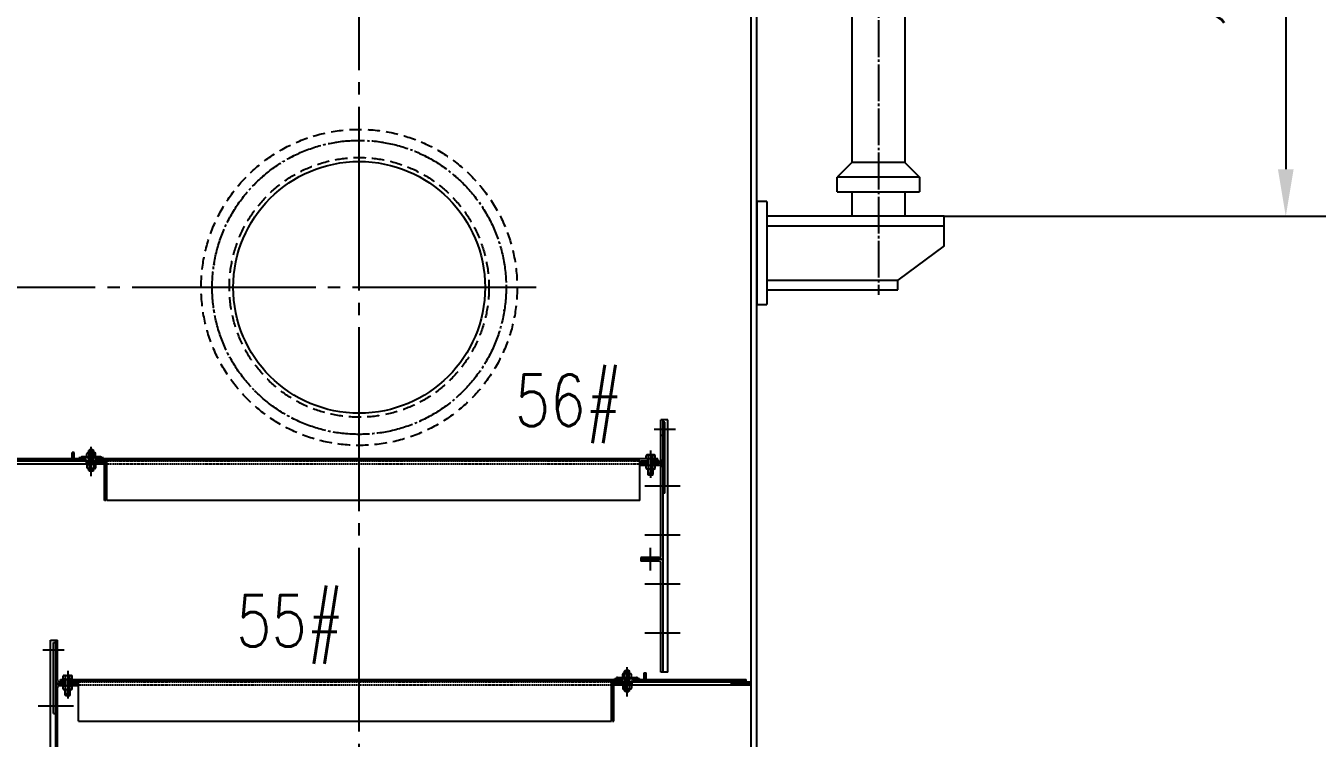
# Model space of a CAD drawing. Extents: x 16825 to 205982, y -10874 to 68273.
# Drawn here: x 164270 to 166906, y 62386 to 63840 of the extents above; entities that cross this region are included whole.
import ezdxf

# ---------------------------------------------------------------- set-up
doc = ezdxf.new("R2010")
doc.units = 0
doc.header["$LTSCALE"] = 5
doc.header["$MEASUREMENT"] = 0
doc.linetypes.add('CENTER', pattern=[18, 15, -1, 1, -1])
doc.linetypes.add('DASHED', pattern=[0.75, 0.5, -0.25])
doc.layers.get('DEFPOINTS').update_dxf_attribs({"linetype": 'CONTINUOUS'})
for name, color, linetype in [('CEN', 6, 'CENTER'), ('DIM', 1, 'CONTINUOUS'), ('HAT', 8, 'CONTINUOUS'), ('HID', 5, 'DASHED'), ('THINK', 2, 'CONTINUOUS'), ('THK', 2, 'CONTINUOUS'), ('THN', 4, 'CONTINUOUS')]:
    doc.layers.add(name, color=color, linetype=linetype)
doc.styles.get("Standard").update_dxf_attribs({"font": 'simplex', "width": 0.75, "bigfont": 'hzdx'})
doc.dimstyles.new('DIM3', dxfattribs={"dimscale": 0, "dimtxt": 3, "dimasz": 3, "dimexe": 1, "dimexo": 0, "dimgap": 1.5, "dimtad": 1, "dimdec": 4, "dimdsep": 46, "dimtxsty": 'Standard', "dimcen": 3, "dimclrd": 1, "dimclrt": 3, "dimadec": 0, "dimazin": 0, "dimtfac": 0.75, "dimtdec": 4, "dimtix": 1, "dimtmove": 0, "dimatfit": 0, "dimfxl": 0, "dimtolj": 1, "dimtzin": 0, "dimarcsym": 0})

# ---------------------------------------------------------------- blocks, each defined once
blk = doc.blocks.new('*D143')
at = {"layer": 'DEFPOINTS', "color": 0}
for p in [(166444.9, 66851.4), (165942.4, 28756.4), (167697.2, 28756.4)]:
    blk.add_point(p, dxfattribs=at)
at = {"layer": 'DIM', "lineweight": -2}
for p, q in [((166444.9, 66851.4), (167729.2, 66851.4)), ((165942.4, 28756.4), (167729.2, 28756.4))]:
    blk.add_line(p, q, dxfattribs=at)
at = {"layer": 'DIM', "color": 1, "lineweight": -2}
blk.add_line((167697.2, 66755.4), (167697.2, 28852.4), dxfattribs=at)
at = {"layer": 'DIM', "color": 1}
for points in [[(167681.2, 66755.4), (167713.2, 66755.4), (167697.2, 66851.4)], [(167681.2, 28852.4), (167713.2, 28852.4), (167697.2, 28756.4)]]:
    blk.add_solid(points, dxfattribs=at)
at = {"layer": 'DIM', "color": 3, "insert": (167601.2, 47803.9), "char_height": 96, "attachment_point": 5, "rotation": 90}
blk.add_mtext('\\A1;~38095', dxfattribs=at)
blk = doc.blocks.new('*D137')
at = {"layer": 'DEFPOINTS', "color": 0}
for p in [(164931.2, 66851.4), (167095.1, 66851.4), (166628.6, 63451.4)]:
    blk.add_point(p, dxfattribs=at)
at = {"layer": 'DIM', "lineweight": -2}
for p, q in [((164931.2, 66851.4), (167127.1, 66851.4)), ((166628.6, 63451.4), (167127.1, 63451.4))]:
    blk.add_line(p, q, dxfattribs=at)
at = {"layer": 'DIM', "color": 1, "lineweight": -2}
blk.add_line((167095.1, 63547.4), (167095.1, 66755.4), dxfattribs=at)
at = {"layer": 'DIM', "color": 1}
for points in [[(167079.1, 66755.4), (167111.1, 66755.4), (167095.1, 66851.4)], [(167079.1, 63547.4), (167111.1, 63547.4), (167095.1, 63451.4)]]:
    blk.add_solid(points, dxfattribs=at)
at = {"layer": 'DIM', "color": 3, "insert": (166999.1, 65151.4), "char_height": 96, "attachment_point": 5, "rotation": 90}
blk.add_mtext('\\A1;3400', dxfattribs=at)
blk = doc.blocks.new('*D37')
at = {"layer": 'DEFPOINTS', "color": 0}
for p in [(166686.8, 64531.4), (167268.5, 60431.4), (167424.3, 60431.4)]:
    blk.add_point(p, dxfattribs=at)
at = {"layer": 'DIM', "lineweight": -2}
for p, q in [((166686.8, 64531.4), (167456.3, 64531.4)), ((167268.5, 60431.4), (167456.3, 60431.4))]:
    blk.add_line(p, q, dxfattribs=at)
at = {"layer": 'DIM', "color": 1, "lineweight": -2}
blk.add_line((167424.3, 64435.4), (167424.3, 60527.4), dxfattribs=at)
at = {"layer": 'DIM', "color": 1}
for points in [[(167408.3, 64435.4), (167440.3, 64435.4), (167424.3, 64531.4)], [(167408.3, 60527.4), (167440.3, 60527.4), (167424.3, 60431.4)]]:
    blk.add_solid(points, dxfattribs=at)
at = {"layer": 'DIM', "color": 3, "insert": (167328.3, 62481.4), "char_height": 96, "attachment_point": 5, "rotation": 90}
blk.add_mtext('\\A1;4100', dxfattribs=at)
blk = doc.blocks.new('*D108')
at = {"layer": 'DEFPOINTS', "color": 0}
for p in [(163106.3, 62956.4), (164331.2, 62956.4), (163293.6, 58906.4)]:
    blk.add_point(p, dxfattribs=at)
at = {"layer": 'DIM', "lineweight": -2}
for p, q in [((164331.2, 62956.4), (163074.3, 62956.4)), ((163293.6, 58906.4), (163074.3, 58906.4))]:
    blk.add_line(p, q, dxfattribs=at)
at = {"layer": 'DIM', "color": 1, "lineweight": -2}
blk.add_line((163106.3, 59002.4), (163106.3, 62860.4), dxfattribs=at)
at = {"layer": 'DIM', "color": 1}
for points in [[(163090.3, 62860.4), (163122.3, 62860.4), (163106.3, 62956.4)], [(163090.3, 59002.4), (163122.3, 59002.4), (163106.3, 58906.4)]]:
    blk.add_solid(points, dxfattribs=at)
at = {"layer": 'DIM', "color": 3, "insert": (163010.3, 60931.4), "char_height": 96, "attachment_point": 5, "rotation": 90}
blk.add_mtext('\\A1;9x450=4050', dxfattribs=at)
blk = doc.blocks.new('*D136')
at = {"layer": 'DEFPOINTS', "color": 0}
for p in [(166194.4, 64451.4), (166144.4, 63451.4), (166842, 63451.4)]:
    blk.add_point(p, dxfattribs=at)
at = {"layer": 'DIM', "lineweight": -2}
for p, q in [((166194.4, 64451.4), (166874, 64451.4)), ((166144.4, 63451.4), (166874, 63451.4))]:
    blk.add_line(p, q, dxfattribs=at)
at = {"layer": 'DIM', "color": 1, "lineweight": -2}
blk.add_line((166842, 64355.4), (166842, 63547.4), dxfattribs=at)
at = {"layer": 'DIM', "color": 1}
for points in [[(166826, 64355.4), (166858, 64355.4), (166842, 64451.4)], [(166826, 63547.4), (166858, 63547.4), (166842, 63451.4)]]:
    blk.add_solid(points, dxfattribs=at)
at = {"layer": 'DIM', "color": 3, "insert": (166746, 63951.4), "char_height": 96, "attachment_point": 5, "rotation": 90}
blk.add_mtext('\\A1;1000', dxfattribs=at)

msp = doc.modelspace()

# ---------------------------------------------------------------- hatches: boundary and pattern name
at = {"layer": 'HAT'}
h = msp.add_hatch(dxfattribs=at)
h.set_pattern_fill('ANSI31', color=256, style=0)
h.set_pattern_definition([(135, (165337.0422, 60864.4804), (2.245064, 2.245064), [])])
h.paths.add_polyline_path([(164364.377, 62969.373), (164368.377, 62969.373), (164368.377, 62956.373), (164364.377, 62956.373)])
h = msp.add_hatch(dxfattribs=at)
h.set_pattern_fill('ANSI31', color=256, scale=0.5, style=0)
h.set_pattern_definition([(135, (165336.0422, 61579.4574), (1.122532, 1.122532), [])])
h.paths.add_polyline_path([(164409.377, 62958.373), (164409.377, 62960.373), (164422.877, 62960.373, -0.23606798), (164424.877, 62959.373, 0.23606798), (164426.877, 62958.373), (164428.377, 62958.373), (164428.377, 62956.373), (164426.877, 62956.373, -0.23606798), (164424.877, 62957.373, 0.23606798), (164422.877, 62958.373)])
h.paths.add_polyline_path([(164397.377, 62960.373), (164397.377, 62958.373), (164383.877, 62958.373, 0.23606798), (164381.877, 62957.373, -0.23606798), (164379.877, 62956.373), (164378.377, 62956.373), (164378.377, 62958.373), (164379.877, 62958.373, 0.23606798), (164381.877, 62959.373, -0.23606798), (164383.877, 62960.373)])
h = msp.add_hatch(dxfattribs=at)
h.set_pattern_fill('ANSI31', color=256, scale=0.5, style=0)
h.set_pattern_definition([(45, (164564.711, 61129.4574), (-1.122532, 1.122532), [])])
h.paths.add_polyline_path([(165491.377, 62508.373), (165491.377, 62510.373), (165477.877, 62510.373, 0.23606798), (165475.877, 62509.373, -0.23606798), (165473.877, 62508.373), (165472.377, 62508.373), (165472.377, 62506.373), (165473.877, 62506.373, 0.23606798), (165475.877, 62507.373, -0.23606798), (165477.877, 62508.373)])
h.paths.add_polyline_path([(165503.377, 62510.373), (165503.377, 62508.373), (165516.877, 62508.373, -0.23606798), (165518.877, 62507.373, 0.23606798), (165520.877, 62506.373), (165522.377, 62506.373), (165522.377, 62508.373), (165520.877, 62508.373, -0.23606798), (165518.877, 62509.373, 0.23606798), (165516.877, 62510.373)])
h = msp.add_hatch(dxfattribs=at)
h.set_pattern_fill('ANSI31', color=256, style=0)
h.set_pattern_definition([(45, (164563.711, 60414.4804), (-2.245064, 2.245064), [])])
h.paths.add_polyline_path([(165536.377, 62519.373), (165532.377, 62519.373), (165532.377, 62506.373), (165536.377, 62506.373)])
h = msp.add_hatch(dxfattribs=at)
h.set_pattern_fill('ANSI31', color=256, style=0)
h.set_pattern_definition([(45, (164503.711, 60414.4804), (-2.245064, 2.245064), [])])
h.paths.add_polyline_path([(165710.377, 62501.373), (165710.377, 62495.373), (165750.377, 62495.373), (165750.377, 62501.373)])

# ---------------------------------------------------------------- linework, layer by layer
at = {"layer": 'CEN'}
for p, q in [((166010.377, 66101.373), (166010.377, 63291.373)), ((165596.369, 63016.373), (165552.825, 63016.373)), ((164403.377, 62921.182), (164403.377, 62980.95)), ((165545.377, 62973.632), (165545.377, 62917.398)), ((165533.433, 62901.373), (165605.744, 62901.373)), ((165533.433, 62801.373), (165605.744, 62801.373)), ((165545.377, 62728.868), (165545.377, 62774.584)), ((165533.433, 62701.373), (165605.744, 62701.373)), ((165533.433, 62601.373), (165605.744, 62601.373)), ((164304.385, 62566.373), (164347.928, 62566.373)), ((164355.377, 62523.632), (164355.377, 62467.398)), ((165497.377, 62471.182), (165497.377, 62530.95)), ((164367.32, 62451.373), (164295.01, 62451.373))]:
    msp.add_line(p, q, dxfattribs=at)
at = {"layer": 'CEN', "ltscale": 5}
for p, q in [((164950.377, 28649.949), (164950.377, 65759.35)), ((165311.682, 63306.373), (163631.742, 63306.373))]:
    msp.add_line(p, q, dxfattribs=at)
at = {"layer": 'CEN'}
msp.add_circle((164950.377, 63306.373), 300, dxfattribs=at)
at = {"layer": 'HID'}
for p, q in [((165523.377, 62951.373), (164435.377, 62951.373)), ((165523.377, 62945.373), (164435.377, 62945.373)), ((164377.377, 62501.373), (165465.377, 62501.373)), ((164377.377, 62495.373), (165465.377, 62495.373))]:
    msp.add_line(p, q, dxfattribs=at)
at = {"layer": 'HID', "ltscale": 10}
for radius in [322.5, 265]:
    msp.add_circle((164950.377, 63306.373), radius, dxfattribs=at)
at = {"layer": 'THINK'}
msp.add_line((165750.377, 62495.373), (165750.377, 62501.373), dxfattribs=at)
at = {"layer": 'THK'}
for p, q in [((165750.377, 56631.373), (165750.377, 64556.373)), ((165762.377, 60431.373), (165762.377, 64556.373)), ((165956.377, 64401.373), (165956.377, 63561.373)), ((166064.377, 64401.373), (166064.377, 63561.373)), ((164901.965, 63602.444), (164904.928, 63602.914)), ((164903.212, 63604.161), (164903.681, 63601.198)), ((164995.825, 63602.914), (164998.788, 63602.444)), ((164997.542, 63604.161), (164997.072, 63601.198)), ((164812.843, 63572.994), (164815.516, 63574.355)), ((164813.498, 63575.011), (164814.86, 63572.338)), ((165085.237, 63574.355), (165087.91, 63572.994)), ((165087.255, 63575.011), (165085.893, 63572.338)), ((165956.377, 63561.373), (165926.377, 63531.373)), ((166064.377, 63561.373), (165956.377, 63561.373)), ((166064.377, 63561.373), (166094.377, 63531.373)), ((164737.184, 63517.444), (164739.305, 63519.565)), ((164737.184, 63519.565), (164739.305, 63517.444)), ((165161.448, 63519.565), (165163.569, 63517.444)), ((165163.569, 63519.565), (165161.448, 63517.444)), ((165926.377, 63501.373), (165926.377, 63531.373)), ((166094.377, 63531.373), (165926.377, 63531.373)), ((166094.377, 63531.373), (166094.377, 63501.373)), ((165762.377, 63481.373), (165762.377, 63271.373)), ((165782.377, 63481.373), (165762.377, 63481.373)), ((165782.377, 63481.373), (165782.377, 63271.373)), ((165926.377, 63501.373), (166094.377, 63501.373)), ((165956.377, 63501.373), (165956.377, 63451.373)), ((166064.377, 63501.373), (166064.377, 63451.373)), ((164681.738, 63443.251), (164684.411, 63441.889)), ((164682.394, 63441.233), (164683.756, 63443.906)), ((165219.015, 63443.251), (165216.342, 63441.889)), ((165216.998, 63443.906), (165218.36, 63441.233)), ((166144.377, 63451.373), (165782.377, 63451.373)), ((166144.377, 63431.373), (165782.377, 63431.373)), ((166064.377, 63451.373), (165956.377, 63451.373)), ((166144.377, 63391.373), (166144.377, 63451.373)), ((166144.377, 63391.373), (166050.377, 63321.373)), ((164652.589, 63353.538), (164655.552, 63353.068)), ((164653.835, 63351.821), (164654.305, 63354.784)), ((165248.165, 63353.538), (165245.202, 63353.068)), ((165246.448, 63354.784), (165246.918, 63351.821)), ((165782.377, 63321.373), (166050.377, 63321.373)), ((165782.377, 63301.373), (166050.377, 63301.373)), ((166050.377, 63301.373), (166050.377, 63321.373)), ((165762.377, 63271.373), (165782.377, 63271.373)), ((164652.589, 63259.208), (164655.552, 63259.677)), ((164654.305, 63257.961), (164653.835, 63260.924)), ((165248.165, 63259.208), (165245.202, 63259.677)), ((165246.918, 63260.924), (165246.448, 63257.961)), ((164681.738, 63169.494), (164684.411, 63170.856)), ((164683.756, 63168.839), (164682.394, 63171.512)), ((164739.305, 63093.18), (164737.184, 63095.301)), ((164737.184, 63093.18), (164739.305, 63095.301)), ((164815.516, 63038.39), (164812.843, 63039.752)), ((164813.498, 63037.734), (164814.86, 63040.407)), ((165087.91, 63039.752), (165085.237, 63038.39)), ((165087.255, 63037.734), (165085.893, 63040.407)), ((165566.377, 62955.373), (165566.377, 63036.373)), ((165580.377, 63036.373), (165566.377, 63036.373)), ((165570.377, 63036.373), (165570.377, 62521.373)), ((165580.377, 62886.373), (165580.377, 63036.373)), ((164904.928, 63009.831), (164901.965, 63010.301)), ((164903.212, 63008.585), (164903.681, 63011.548)), ((164998.788, 63010.301), (164995.825, 63009.831)), ((164997.542, 63008.585), (164997.072, 63011.548)), ((165574.377, 63031.373), (165570.377, 63031.373)), ((165574.377, 62886.373), (165574.377, 63031.373)), ((165570.377, 63004.373), (165566.377, 63004.373)), ((164388.716, 62956.373), (164160.377, 62956.373)), ((164364.377, 62956.373), (164364.377, 62969.373)), ((164368.377, 62969.373), (164364.377, 62969.373)), ((164368.377, 62956.373), (164368.377, 62969.373)), ((164378.377, 62956.373), (164378.377, 62958.373)), ((164379.877, 62958.373), (164378.377, 62958.373)), ((164422.877, 62960.373), (164383.877, 62960.373)), ((164398.377, 62958.373), (164383.877, 62958.373)), ((164394.377, 62961.873), (164394.377, 62966.873)), ((164410.877, 62968.373), (164395.877, 62968.373)), ((164397.377, 62958.373), (164397.377, 62960.373)), ((164399.877, 62974.826), (164398.377, 62973.326)), ((164398.377, 62968.373), (164398.377, 62973.326)), ((164398.377, 62973.326), (164402.377, 62973.326)), ((164398.377, 62948.373), (164398.377, 62960.373)), ((164398.877, 62961.873), (164398.877, 62966.873)), ((164402.377, 62974.826), (164399.877, 62974.826)), ((164402.377, 62969.826), (164402.377, 62974.826)), ((164404.377, 62969.826), (164402.377, 62969.826)), ((164403.377, 62968.373), (164403.377, 62960.373)), ((164406.877, 62974.826), (164404.377, 62974.826)), ((164404.377, 62969.826), (164404.377, 62974.826)), ((164408.377, 62973.326), (164404.377, 62973.326)), ((164408.377, 62973.326), (164406.877, 62974.826)), ((164407.877, 62961.873), (164407.877, 62966.873)), ((164408.377, 62968.373), (164408.377, 62973.326)), ((164408.377, 62948.373), (164408.377, 62960.373)), ((164422.877, 62958.373), (164408.377, 62958.373)), ((164409.377, 62958.373), (164409.377, 62960.373)), ((164412.377, 62961.873), (164412.377, 62966.873)), ((165560.377, 62956.373), (164413.377, 62956.373)), ((164413.377, 62951.373), (164413.377, 62956.373)), ((164428.377, 62958.373), (164426.877, 62958.373)), ((164428.377, 62956.373), (164428.377, 62958.373)), ((165536.377, 62957.873), (165536.377, 62962.873)), ((165552.877, 62964.373), (165537.877, 62964.373)), ((165539.377, 62953.373), (165539.377, 62956.373)), ((165540.377, 62943.373), (165540.377, 62956.373)), ((165540.877, 62957.873), (165540.877, 62962.873)), ((165549.877, 62957.873), (165549.877, 62962.873)), ((165550.377, 62943.373), (165550.377, 62956.373)), ((165551.377, 62953.373), (165551.377, 62956.373)), ((165554.377, 62957.873), (165554.377, 62962.873)), ((165560.377, 62953.373), (165560.377, 62956.373)), ((164392.377, 62951.373), (164150.377, 62951.373)), ((164393.141, 62945.373), (164150.377, 62945.373)), ((164388.377, 62953.373), (164160.377, 62953.373)), ((164393.141, 62944.873), (164393.141, 62948.373)), ((164427.377, 62948.373), (164393.141, 62948.373)), ((164393.141, 62944.873), (164403.377, 62944.873)), ((164394.377, 62943.373), (164394.377, 62938.373)), ((164410.877, 62936.873), (164395.877, 62936.873)), ((164397.377, 62948.373), (164397.377, 62951.373)), ((164398.377, 62951.373), (164397.377, 62951.373)), ((164398.377, 62932.826), (164398.377, 62936.873)), ((164398.377, 62932.826), (164399.877, 62931.326)), ((164398.377, 62932.826), (164402.377, 62932.826)), ((164398.877, 62943.373), (164398.877, 62938.373)), ((164402.377, 62931.326), (164399.877, 62931.326)), ((164402.377, 62931.326), (164402.377, 62936.326)), ((164404.377, 62936.326), (164402.377, 62936.326)), ((164403.377, 62936.873), (164403.377, 62944.873)), ((164413.612, 62944.873), (164403.377, 62944.873)), ((164404.377, 62931.326), (164404.377, 62936.326)), ((164408.377, 62932.826), (164404.377, 62932.826)), ((164406.877, 62931.326), (164404.377, 62931.326)), ((164406.877, 62931.326), (164408.377, 62932.826)), ((164407.877, 62943.373), (164407.877, 62938.373)), ((164435.377, 62951.373), (164408.377, 62951.373)), ((164408.377, 62932.826), (164408.377, 62936.873)), ((164409.377, 62948.373), (164409.377, 62951.373)), ((164412.377, 62943.373), (164412.377, 62938.373)), ((165523.377, 62953.373), (164413.377, 62953.373)), ((164413.612, 62944.873), (164413.612, 62948.373)), ((164430.377, 62945.373), (164413.612, 62945.373)), ((164430.377, 62945.373), (164413.612, 62945.373)), ((164430.377, 62871.373), (164430.377, 62945.373)), ((164433.377, 62951.373), (164433.377, 62953.373)), ((164435.377, 62945.373), (164433.377, 62945.373)), ((164433.377, 62871.373), (164433.377, 62945.373)), ((164435.377, 62871.373), (164435.377, 62953.373)), ((165523.377, 62871.373), (165523.377, 62953.373)), ((165523.377, 62951.373), (165540.377, 62951.373)), ((165525.377, 62945.373), (165523.377, 62945.373)), ((165540.377, 62951.373), (165525.377, 62951.373)), ((165525.377, 62951.373), (165525.377, 62943.373)), ((165525.377, 62947.373), (165525.377, 62951.373)), ((165525.377, 62947.373), (165540.377, 62947.373)), ((165525.377, 62943.373), (165562.377, 62943.373)), ((165536.377, 62936.873), (165536.377, 62941.873)), ((165552.877, 62935.373), (165537.877, 62935.373)), ((165539.377, 62953.373), (165539.377, 62951.373)), ((165539.377, 62943.373), (165539.377, 62951.373)), ((165540.377, 62924.373), (165540.377, 62935.373)), ((165540.877, 62936.873), (165540.877, 62941.873)), ((165544.377, 62923.373), (165544.377, 62928.373)), ((165546.377, 62928.373), (165544.377, 62928.373)), ((165546.377, 62923.373), (165546.377, 62928.373)), ((165549.877, 62936.873), (165549.877, 62941.873)), ((165560.377, 62953.373), (165550.377, 62953.373)), ((165550.377, 62951.373), (165562.377, 62951.373)), ((165562.377, 62951.373), (165550.377, 62951.373)), ((165550.377, 62947.373), (165562.377, 62947.373)), ((165550.377, 62924.373), (165550.377, 62935.373)), ((165551.377, 62951.373), (165551.377, 62953.373)), ((165551.377, 62943.373), (165551.377, 62951.373)), ((165554.377, 62936.873), (165554.377, 62941.873)), ((165560.377, 62953.373), (165560.377, 62951.373)), ((165566.377, 62759.373), (165566.377, 62939.373)), ((165540.377, 62924.373), (165544.377, 62924.373)), ((165541.377, 62923.373), (165540.377, 62924.373)), ((165544.377, 62923.373), (165541.377, 62923.373)), ((165550.377, 62924.373), (165546.377, 62924.373)), ((165549.377, 62923.373), (165546.377, 62923.373)), ((165549.377, 62923.373), (165550.377, 62924.373)), ((165574.377, 62886.373), (165570.377, 62886.373)), ((165580.377, 62521.373), (165580.377, 62886.373)), ((164433.377, 62871.373), (164430.377, 62871.373)), ((165523.377, 62871.373), (164435.377, 62871.373)), ((165525.377, 62755.373), (165525.377, 62747.373)), ((165562.377, 62755.373), (165525.377, 62755.373)), ((165566.377, 62751.373), (165525.377, 62751.373)), ((165562.377, 62747.373), (165525.377, 62747.373)), ((165566.377, 62521.373), (165566.377, 62743.373)), ((164320.377, 62586.373), (164334.377, 62586.373)), ((164320.377, 62436.373), (164320.377, 62586.373)), ((164330.377, 62586.373), (164330.377, 62071.373)), ((164334.377, 62505.373), (164334.377, 62586.373)), ((164326.377, 62581.373), (164330.377, 62581.373)), ((164326.377, 62436.373), (164326.377, 62581.373)), ((164330.377, 62554.373), (164334.377, 62554.373)), ((164340.377, 62503.373), (164340.377, 62506.373)), ((164340.377, 62506.373), (165487.377, 62506.373)), ((164346.377, 62507.873), (164346.377, 62512.873)), ((164347.877, 62514.373), (164362.877, 62514.373)), ((164349.377, 62503.373), (164349.377, 62506.373)), ((164350.377, 62493.373), (164350.377, 62506.373)), ((164350.877, 62507.873), (164350.877, 62512.873)), ((164359.877, 62507.873), (164359.877, 62512.873)), ((164360.377, 62493.373), (164360.377, 62506.373)), ((164361.377, 62503.373), (164361.377, 62506.373)), ((164364.377, 62507.873), (164364.377, 62512.873)), ((165472.377, 62508.373), (165473.877, 62508.373)), ((165472.377, 62506.373), (165472.377, 62508.373)), ((165477.877, 62510.373), (165516.877, 62510.373)), ((165477.877, 62508.373), (165492.377, 62508.373)), ((165487.377, 62501.373), (165487.377, 62506.373)), ((165488.377, 62511.873), (165488.377, 62516.873)), ((165489.877, 62518.373), (165504.877, 62518.373)), ((165491.377, 62508.373), (165491.377, 62510.373)), ((165492.377, 62523.326), (165493.877, 62524.826)), ((165492.377, 62518.373), (165492.377, 62523.326)), ((165492.377, 62523.326), (165496.377, 62523.326)), ((165492.377, 62498.373), (165492.377, 62510.373)), ((165492.877, 62511.873), (165492.877, 62516.873)), ((165493.877, 62524.826), (165496.377, 62524.826)), ((165496.377, 62519.826), (165496.377, 62524.826)), ((165496.377, 62519.826), (165498.377, 62519.826)), ((165497.377, 62518.373), (165497.377, 62510.373)), ((165498.377, 62519.826), (165498.377, 62524.826)), ((165498.377, 62524.826), (165500.877, 62524.826)), ((165502.377, 62523.326), (165498.377, 62523.326)), ((165500.877, 62524.826), (165502.377, 62523.326)), ((165501.877, 62511.873), (165501.877, 62516.873)), ((165502.377, 62518.373), (165502.377, 62523.326)), ((165502.377, 62498.373), (165502.377, 62510.373)), ((165502.377, 62508.373), (165516.877, 62508.373)), ((165503.377, 62508.373), (165503.377, 62510.373)), ((165506.377, 62511.873), (165506.377, 62516.873)), ((165512.037, 62506.373), (165740.377, 62506.373)), ((165520.877, 62508.373), (165522.377, 62508.373)), ((165522.377, 62506.373), (165522.377, 62508.373)), ((165532.377, 62519.373), (165536.377, 62519.373)), ((165532.377, 62506.373), (165532.377, 62519.373)), ((165536.377, 62506.373), (165536.377, 62519.373)), ((165580.377, 62521.373), (165566.377, 62521.373)), ((165740.377, 62501.373), (165740.377, 62506.373)), ((164334.377, 62309.373), (164334.377, 62489.373)), ((164350.377, 62501.373), (164338.377, 62501.373)), ((164338.377, 62501.373), (164350.377, 62501.373)), ((164350.377, 62497.373), (164338.377, 62497.373)), ((164375.377, 62493.373), (164338.377, 62493.373)), ((164340.377, 62503.373), (164340.377, 62501.373)), ((164340.377, 62503.373), (164350.377, 62503.373)), ((164346.377, 62486.873), (164346.377, 62491.873)), ((164347.877, 62485.373), (164362.877, 62485.373)), ((164349.377, 62501.373), (164349.377, 62503.373)), ((164349.377, 62493.373), (164349.377, 62501.373)), ((164350.377, 62474.373), (164350.377, 62485.373)), ((164350.877, 62486.873), (164350.877, 62491.873)), ((164359.877, 62486.873), (164359.877, 62491.873)), ((164360.377, 62501.373), (164375.377, 62501.373)), ((164377.377, 62501.373), (164360.377, 62501.373)), ((164375.377, 62497.373), (164360.377, 62497.373)), ((164360.377, 62474.373), (164360.377, 62485.373)), ((164361.377, 62503.373), (164361.377, 62501.373)), ((164361.377, 62493.373), (164361.377, 62501.373)), ((164364.377, 62486.873), (164364.377, 62491.873)), ((164375.377, 62501.373), (164375.377, 62493.373)), ((164375.377, 62497.373), (164375.377, 62501.373)), ((164375.377, 62495.373), (164377.377, 62495.373)), ((164377.377, 62421.373), (164377.377, 62503.373)), ((164377.377, 62503.373), (165487.377, 62503.373)), ((165465.377, 62421.373), (165465.377, 62503.373)), ((165465.377, 62501.373), (165492.377, 62501.373)), ((165465.377, 62495.373), (165467.377, 62495.373)), ((165467.377, 62501.373), (165467.377, 62503.373)), ((165467.377, 62421.373), (165467.377, 62495.373)), ((165470.377, 62495.373), (165487.141, 62495.373)), ((165470.377, 62495.373), (165487.141, 62495.373)), ((165470.377, 62421.373), (165470.377, 62495.373)), ((165473.377, 62498.373), (165507.612, 62498.373)), ((165487.141, 62494.873), (165487.141, 62498.373)), ((165487.141, 62494.873), (165497.377, 62494.873)), ((165488.377, 62493.373), (165488.377, 62488.373)), ((165489.877, 62486.873), (165504.877, 62486.873)), ((165491.377, 62498.373), (165491.377, 62501.373)), ((165492.377, 62482.826), (165492.377, 62486.873)), ((165493.877, 62481.326), (165492.377, 62482.826)), ((165492.377, 62482.826), (165496.377, 62482.826)), ((165492.877, 62493.373), (165492.877, 62488.373)), ((165493.877, 62481.326), (165496.377, 62481.326)), ((165496.377, 62481.326), (165496.377, 62486.326)), ((165496.377, 62486.326), (165498.377, 62486.326)), ((165497.377, 62486.873), (165497.377, 62494.873)), ((165507.612, 62494.873), (165497.377, 62494.873)), ((165498.377, 62481.326), (165498.377, 62486.326)), ((165502.377, 62482.826), (165498.377, 62482.826)), ((165498.377, 62481.326), (165500.877, 62481.326)), ((165502.377, 62482.826), (165500.877, 62481.326)), ((165501.877, 62493.373), (165501.877, 62488.373)), ((165502.377, 62501.373), (165503.377, 62501.373)), ((165502.377, 62482.826), (165502.377, 62486.873)), ((165503.377, 62498.373), (165503.377, 62501.373)), ((165506.377, 62493.373), (165506.377, 62488.373)), ((165507.612, 62494.873), (165507.612, 62498.373)), ((165507.612, 62495.373), (165750.377, 62495.373)), ((165508.377, 62501.373), (165750.377, 62501.373)), ((165512.377, 62503.373), (165740.377, 62503.373)), ((165710.377, 62495.373), (165710.377, 62503.373)), ((164350.377, 62474.373), (164354.377, 62474.373)), ((164351.377, 62473.373), (164350.377, 62474.373)), ((164351.377, 62473.373), (164354.377, 62473.373)), ((164354.377, 62473.373), (164354.377, 62478.373)), ((164354.377, 62478.373), (164356.377, 62478.373)), ((164356.377, 62473.373), (164356.377, 62478.373)), ((164360.377, 62474.373), (164356.377, 62474.373)), ((164356.377, 62473.373), (164359.377, 62473.373)), ((164359.377, 62473.373), (164360.377, 62474.373)), ((164320.377, 62071.373), (164320.377, 62436.373)), ((164326.377, 62436.373), (164330.377, 62436.373)), ((164377.377, 62421.373), (165465.377, 62421.373)), ((165467.377, 62421.373), (165470.377, 62421.373))]:
    msp.add_line(p, q, dxfattribs=at)
msp.add_circle((164950.377, 63306.373), 257, dxfattribs=at)
for centre, radius, start, end in [((164379.877, 62960.873), 2.5, 270, 323.130102), ((164379.877, 62958.873), 2.5, 270, 323.130102), ((164383.877, 62957.873), 2.5, 90, 143.130102), ((164383.877, 62955.873), 2.5, 90, 143.130102), ((164388.716, 62951.373), 5, 30, 90), ((164395.877, 62966.873), 1.5, 90, 180), ((164395.877, 62961.873), 1.5, 180, 270), ((164397.377, 62966.873), 1.5, 0, 90), ((164397.377, 62961.873), 1.5, 270, 0), ((164400.377, 62966.873), 1.5, 90, 180), ((164400.377, 62961.873), 1.5, 180, 270), ((164406.377, 62966.873), 1.5, 0, 90), ((164406.377, 62961.873), 1.5, 270, 0), ((164409.377, 62966.873), 1.5, 90, 180), ((164409.377, 62961.873), 1.5, 180, 270), ((164410.877, 62966.873), 1.5, 0, 90), ((164410.877, 62961.873), 1.5, 270, 0), ((164422.877, 62957.873), 2.5, 36.869898, 90), ((164422.877, 62955.873), 2.5, 36.869898, 90), ((164426.877, 62960.873), 2.5, 216.869898, 270), ((164426.877, 62958.873), 2.5, 216.869898, 270), ((165537.877, 62962.873), 1.5, 90, 180), ((165537.877, 62957.873), 1.5, 180, 270), ((165539.377, 62962.873), 1.5, 0, 90), ((165539.377, 62957.873), 1.5, 270, 0), ((165542.377, 62962.873), 1.5, 90, 180), ((165542.377, 62957.873), 1.5, 180, 270), ((165548.377, 62962.873), 1.5, 0, 90), ((165548.377, 62957.873), 1.5, 270, 0), ((165551.377, 62962.873), 1.5, 90, 180), ((165551.377, 62957.873), 1.5, 180, 270), ((165552.877, 62962.873), 1.5, 0, 90), ((165552.877, 62957.873), 1.5, 270, 0), ((165562.377, 62955.373), 8, 270, 0), ((165562.377, 62955.373), 4, 270, 0), ((164388.377, 62948.373), 5, 30, 90), ((164397.037, 62953.373), 5, 210, 270), ((164397.377, 62956.373), 5, 210, 270), ((164395.877, 62943.373), 1.5, 90, 180), ((164395.877, 62938.373), 1.5, 180, 270), ((164397.377, 62943.373), 1.5, 0, 90), ((164397.377, 62938.373), 1.5, 270, 0), ((164400.377, 62943.373), 1.5, 90, 180), ((164400.377, 62938.373), 1.5, 180, 270), ((164406.377, 62943.373), 1.5, 0, 90), ((164406.377, 62938.373), 1.5, 270, 0), ((164409.377, 62943.373), 1.5, 90, 180), ((164409.377, 62938.373), 1.5, 180, 270), ((164410.877, 62943.373), 1.5, 0, 90), ((164410.877, 62938.373), 1.5, 270, 0), ((164427.377, 62945.373), 6, 0, 90), ((164427.377, 62945.373), 3, 0, 90), ((165537.877, 62941.873), 1.5, 90, 180), ((165537.877, 62936.873), 1.5, 180, 270), ((165539.377, 62941.873), 1.5, 0, 90), ((165539.377, 62936.873), 1.5, 270, 0), ((165542.377, 62941.873), 1.5, 90, 180), ((165542.377, 62936.873), 1.5, 180, 270), ((165548.377, 62941.873), 1.5, 0, 90), ((165548.377, 62936.873), 1.5, 270, 0), ((165551.377, 62941.873), 1.5, 90, 180), ((165551.377, 62936.873), 1.5, 180, 270), ((165552.877, 62941.873), 1.5, 0, 90), ((165552.877, 62936.873), 1.5, 270, 0), ((165562.377, 62939.373), 8, 0, 90), ((165562.377, 62939.373), 4, 0, 90), ((165562.377, 62759.373), 4, 270, 0), ((165562.377, 62743.373), 4, 0, 90), ((165566.377, 62755.373), 4, 270, 0), ((165566.377, 62747.373), 4, 0, 90), ((164347.877, 62512.873), 1.5, 90, 180), ((164347.877, 62507.873), 1.5, 180, 270), ((164349.377, 62512.873), 1.5, 0, 90), ((164349.377, 62507.873), 1.5, 270, 0), ((164352.377, 62512.873), 1.5, 90, 180), ((164352.377, 62507.873), 1.5, 180, 270), ((164358.377, 62512.873), 1.5, 0, 90), ((164358.377, 62507.873), 1.5, 270, 0), ((164361.377, 62512.873), 1.5, 90, 180), ((164361.377, 62507.873), 1.5, 180, 270), ((164362.877, 62512.873), 1.5, 0, 90), ((164362.877, 62507.873), 1.5, 270, 0), ((165473.877, 62510.873), 2.5, 270, 323.130102), ((165473.877, 62508.873), 2.5, 270, 323.130102), ((165477.877, 62507.873), 2.5, 90, 143.130102), ((165477.877, 62505.873), 2.5, 90, 143.130102), ((165489.877, 62516.873), 1.5, 90, 180), ((165489.877, 62511.873), 1.5, 180, 270), ((165491.377, 62516.873), 1.5, 0, 90), ((165491.377, 62511.873), 1.5, 270, 0), ((165494.377, 62516.873), 1.5, 90, 180), ((165494.377, 62511.873), 1.5, 180, 270), ((165500.377, 62516.873), 1.5, 0, 90), ((165500.377, 62511.873), 1.5, 270, 0), ((165503.377, 62516.873), 1.5, 90, 180), ((165503.377, 62511.873), 1.5, 180, 270), ((165504.877, 62516.873), 1.5, 0, 90), ((165504.877, 62511.873), 1.5, 270, 0), ((165512.037, 62501.373), 5, 90, 150), ((165516.877, 62507.873), 2.5, 36.869898, 90), ((165516.877, 62505.873), 2.5, 36.869898, 90), ((165520.877, 62510.873), 2.5, 216.869898, 270), ((165520.877, 62508.873), 2.5, 216.869898, 270), ((164338.377, 62505.373), 8, 180, 270), ((164338.377, 62489.373), 8, 90, 180), ((164338.377, 62505.373), 4, 180, 270), ((164338.377, 62489.373), 4, 90, 180), ((164347.877, 62491.873), 1.5, 90, 180), ((164347.877, 62486.873), 1.5, 180, 270), ((164349.377, 62491.873), 1.5, 0, 90), ((164349.377, 62486.873), 1.5, 270, 0), ((164352.377, 62491.873), 1.5, 90, 180), ((164352.377, 62486.873), 1.5, 180, 270), ((164358.377, 62491.873), 1.5, 0, 90), ((164358.377, 62486.873), 1.5, 270, 0), ((164361.377, 62491.873), 1.5, 90, 180), ((164361.377, 62486.873), 1.5, 180, 270), ((164362.877, 62491.873), 1.5, 0, 90), ((164362.877, 62486.873), 1.5, 270, 0), ((165473.377, 62495.373), 6, 90, 180), ((165473.377, 62495.373), 3, 90, 180), ((165489.877, 62493.373), 1.5, 90, 180), ((165489.877, 62488.373), 1.5, 180, 270), ((165491.377, 62493.373), 1.5, 0, 90), ((165491.377, 62488.373), 1.5, 270, 0), ((165494.377, 62493.373), 1.5, 90, 180), ((165494.377, 62488.373), 1.5, 180, 270), ((165500.377, 62493.373), 1.5, 0, 90), ((165500.377, 62488.373), 1.5, 270, 0), ((165503.377, 62493.373), 1.5, 90, 180), ((165503.377, 62488.373), 1.5, 180, 270), ((165503.377, 62506.373), 5, 270, 330), ((165503.716, 62503.373), 5, 270, 330), ((165504.877, 62493.373), 1.5, 0, 90), ((165504.877, 62488.373), 1.5, 270, 0), ((165512.377, 62498.373), 5, 90, 150)]:
    msp.add_arc(centre, radius, start, end, dxfattribs=at)
at = {"layer": 'THN'}
for p, q in [((164399.877, 62968.373), (164399.877, 62974.826)), ((164399.877, 62948.373), (164399.877, 62960.373)), ((164406.877, 62968.373), (164406.877, 62974.826)), ((164406.877, 62948.373), (164406.877, 62960.373)), ((165541.377, 62943.373), (165541.377, 62956.373)), ((165549.377, 62943.373), (165549.377, 62956.373)), ((164399.877, 62931.326), (164399.877, 62936.873)), ((164406.877, 62931.326), (164406.877, 62936.873)), ((165541.377, 62923.373), (165541.377, 62935.373)), ((165549.377, 62923.373), (165549.377, 62935.373)), ((164351.377, 62493.373), (164351.377, 62506.373)), ((164359.377, 62493.373), (164359.377, 62506.373)), ((165493.877, 62518.373), (165493.877, 62524.826)), ((165493.877, 62498.373), (165493.877, 62510.373)), ((165500.877, 62518.373), (165500.877, 62524.826)), ((165500.877, 62498.373), (165500.877, 62510.373)), ((164351.377, 62473.373), (164351.377, 62485.373)), ((164359.377, 62473.373), (164359.377, 62485.373)), ((165493.877, 62481.326), (165493.877, 62486.873)), ((165500.877, 62481.326), (165500.877, 62486.873))]:
    msp.add_line(p, q, dxfattribs=at)

# ---------------------------------------------------------------- texts
at = {"layer": 'THK', "width": 0.8}
for s, p in [('56#', (165268.352, 63023.222)), ('55#', (164699.375, 62573.222))]:
    msp.add_text(s, height=105, dxfattribs=at).set_placement(p)

# ---------------------------------------------------------------- dimensions: what is measured, and where the dimension line sits
at = {"layer": 'DIM'}
for base, p1, p2, picture, middle in [((167095.122, 66851.373), (166628.551, 63451.373), (164931.228, 66851.373), '*D137', (166999.122, 65151.373)), ((167424.251, 60431.373), (166686.818, 64531.373), (167268.519, 60431.373), '*D37', (167328.251, 62481.373)), ((166841.98, 63451.373), (166194.377, 64451.373), (166144.377, 63451.373), '*D136', (166745.98, 63951.373))]:
    dim = msp.add_linear_dim(base=base, p1=p1, p2=p2, angle=90, dimstyle='DIM3', override={"dimscale": 32, "dimdec": 2, "dimclre": 256, "dimtdec": 2}, dxfattribs=at)
    dim.commit()
    dim.dimension.update_dxf_attribs({"geometry": picture, "text_midpoint": middle})
for base, p1, p2, text, picture, middle in [((167697.235, 28756.373), (166444.904, 66851.373), (165942.377, 28756.373), '~38095', '*D143', (167601.235, 47803.873)), ((163106.334, 62956.373), (163293.612, 58906.373), (164331.218, 62956.373), '9x450=<>', '*D108', (163010.334, 60931.373))]:
    dim = msp.add_linear_dim(base=base, p1=p1, p2=p2, angle=90, text=text, dimstyle='DIM3', override={"dimscale": 32, "dimdec": 2, "dimclre": 256, "dimtdec": 2}, dxfattribs=at)
    dim.commit()
    dim.dimension.update_dxf_attribs({"geometry": picture, "text_midpoint": middle})

doc.saveas('drawing.dxf')
